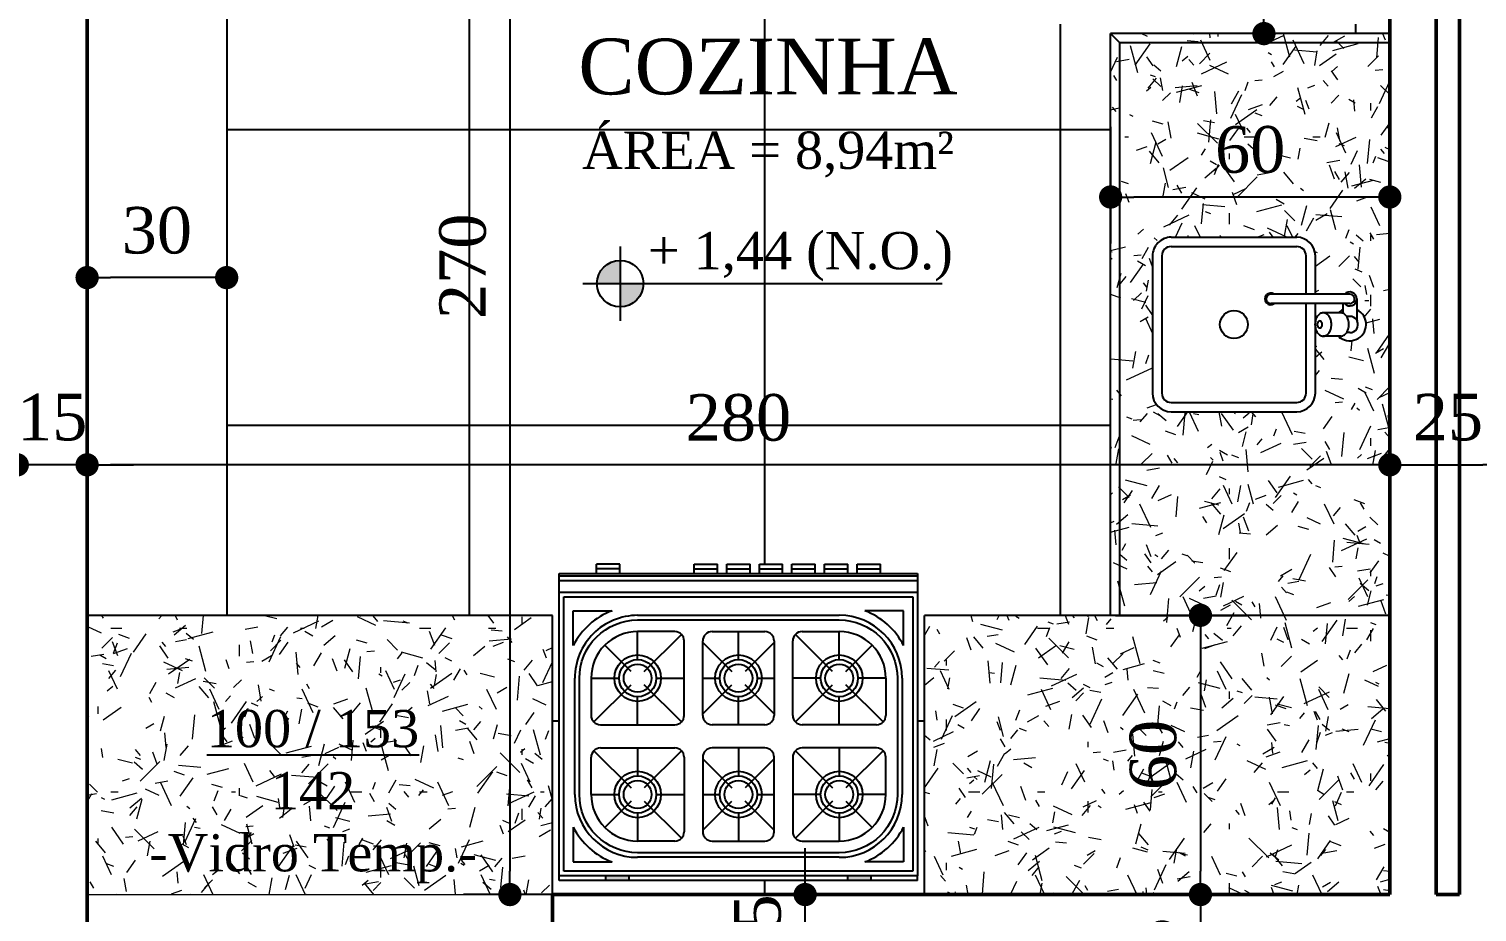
# Model space of a CAD drawing. Header units: millimetres. Extents: x 81693 to 98868, y 6565 to 11437.
# Drawn here: x 82631.3 to 82942.5, y 8131.9 to 8321.7 of the extents above; entities that cross this region are included whole.
import ezdxf

# ---------------------------------------------------------------- set-up
doc = ezdxf.new("R2010")
doc.units = ezdxf.units.MM
for name, color, linetype, lineweight in [('Cotas', 12, 'Continuous', 5), ('Hachura', 1, 'Continuous', 9), ('Nível Fachada', 7, 'Continuous', 70), ('Parede Baixa', 5, 'Continuous', 50), ('Portas - Janelas', 2, 'Continuous', 20)]:
    doc.layers.add(name, color=color, linetype=linetype, lineweight=lineweight)
for name, color, linetype in [('COZ', 3, 'Continuous'), ('COZINHA', 2, 'Continuous'), ('Grama', 84, 'Continuous'), ('Hachuria - Moveis', 1, 'Continuous'), ('PAREDES', 5, 'Continuous'), ('Piso', 55, 'Continuous'), ('PN010', 1, 'Continuous'), ('Portas-Cotas', 2, 'Continuous'), ('Texto', 2, 'Continuous')]:
    doc.layers.add(name, color=color, linetype=linetype)
doc.styles.add('Valéria', font='romantic.ttf', dxfattribs={"height": 10})
doc.dimstyles.new('Cota - 50', dxfattribs={"dimtxt": 10, "dimasz": 5, "dimexe": 10, "dimexo": 20, "dimgap": 5, "dimtad": 1, "dimtxsty": 'Valéria', "dimblk": 'DOT', "dimcen": 0, "dimclrd": 12, "dimclre": 12, "dimclrt": 2, "dimazin": 2, "dimtfac": 1, "dimtix": 1, "dimtmove": 0, "dimatfit": 3, "dimldrblk": 'DOT', "dimfxl": 1, "dimarcsym": 0})

# ---------------------------------------------------------------- blocks, each defined once
blk = doc.blocks.new('6-PL')
at = {"layer": 'COZINHA'}
h = blk.add_hatch(color=1, dxfattribs=at)
h.dxf.hatch_style = 1
h.paths.add_polyline_path([(-69, -3), (-69, -4), (-64, -4), (-64, -3)])
h.paths.add_polyline_path([(-17, -3), (-17, -4), (-12, -4), (-12, -3)])
at = {"layer": 'COZINHA', "color": 15}
for p, q in [((-79, -3), (-69, -3)), ((-79, -3), (-79, -4)), ((-64, -3), (-17, -3)), ((-12, -3), (-2, -3)), ((-2, -3), (-2, -4)), ((-76, -7), (-67.64, -7)), ((-76, -14.51), (-76, -7)), ((-5, -7), (-13.36, -7)), ((-5, -14.51), (-5, -7)), ((-76, -53.49), (-76, -61)), ((-5, -53.49), (-5, -61)), ((-76, -61), (-67.64, -61)), ((-5, -61), (-13.36, -61)), ((-2, -67.5), (-79, -67.5)), ((-2, -68.5), (-79, -68.5))]:
    blk.add_line(p, q, dxfattribs=at)
at = {"layer": 'COZINHA', "color": 1}
for p, q in [((-69, -3), (-64, -3)), ((-69, -3), (-69, -4)), ((-64, -3), (-64, -4)), ((-17, -3), (-12, -3)), ((-17, -3), (-17, -4)), ((-12, -3), (-12, -4)), ((-79, -4), (-2, -4)), ((-78, -5), (-3, -5)), ((-78, -64), (-78, -5)), ((-3, -5), (-3, -64)), ((-62.17, -8), (-18.83, -8)), ((-62.17, -17.5), (-62.17, -11.5)), ((-54.17, -11.5), (-62.17, -11.5)), ((-60.75, -20.09), (-52.75, -12.09)), ((-34.83, -11.5), (-46.17, -11.5)), ((-40.5, -17.5), (-40.5, -11.5)), ((-20.25, -20.09), (-28.25, -12.09)), ((-26.83, -11.5), (-18.83, -11.5)), ((-18.83, -17.5), (-18.83, -11.5)), ((-63.58, -20.09), (-69.24, -14.43)), ((-52.17, -29.5), (-52.17, -13.5)), ((-48.17, -13.5), (-48.17, -29.5)), ((-48.17, -13.83), (-41.91, -20.09)), ((-32.83, -13.83), (-39.09, -20.09)), ((-32.83, -29.5), (-32.83, -13.5)), ((-28.83, -29.5), (-28.83, -13.5)), ((-17.42, -20.09), (-11.76, -14.43)), ((-75.67, -46.5), (-75.67, -21.5)), ((-72.17, -21.5), (-72.17, -29.5)), ((-72.17, -21.5), (-66.17, -21.5)), ((-58.17, -21.5), (-52.17, -21.5)), ((-44.5, -21.5), (-48.17, -21.5)), ((-32.83, -21.5), (-36.5, -21.5)), ((-22.83, -21.5), (-28.83, -21.5)), ((-8.83, -21.5), (-14.83, -21.5)), ((-8.83, -21.5), (-8.83, -29.5)), ((-5.33, -21.5), (-5.33, -46.5)), ((-71.58, -30.91), (-63.58, -22.91)), ((-52.75, -30.91), (-60.75, -22.91)), ((-48.17, -29.17), (-41.91, -22.91)), ((-32.83, -29.17), (-39.09, -22.91)), ((-28.25, -30.91), (-20.25, -22.91)), ((-9.42, -30.91), (-17.42, -22.91)), ((-62.17, -31.5), (-62.17, -25.5)), ((-40.5, -31.5), (-40.5, -25.5)), ((-18.83, -31.5), (-18.83, -25.5)), ((-70.17, -31.5), (-54.17, -31.5)), ((-46.17, -31.5), (-34.83, -31.5)), ((-10.83, -31.5), (-26.83, -31.5)), ((-71.58, -37.09), (-63.58, -45.09)), ((-70.17, -36.5), (-54.17, -36.5)), ((-62.17, -36.5), (-62.17, -42.5)), ((-52.75, -37.09), (-60.75, -45.09)), ((-46.17, -36.5), (-34.83, -36.5)), ((-40.5, -36.5), (-40.5, -42.5)), ((-28.25, -37.09), (-20.25, -45.09)), ((-10.83, -36.5), (-26.83, -36.5)), ((-18.83, -36.5), (-18.83, -42.5)), ((-9.42, -37.09), (-17.42, -45.09)), ((-72.17, -46.5), (-72.17, -38.5)), ((-52.17, -38.5), (-52.17, -54.5)), ((-48.17, -54.5), (-48.17, -38.5)), ((-48.17, -38.83), (-41.91, -45.09)), ((-32.83, -38.83), (-39.09, -45.09)), ((-32.83, -38.5), (-32.83, -54.5)), ((-28.83, -38.5), (-28.83, -54.5)), ((-8.83, -46.5), (-8.83, -38.5)), ((-72.17, -46.5), (-66.17, -46.5)), ((-58.17, -46.5), (-52.17, -46.5)), ((-44.5, -46.5), (-48.17, -46.5)), ((-32.83, -46.5), (-36.5, -46.5)), ((-22.83, -46.5), (-28.83, -46.5)), ((-8.83, -46.5), (-14.83, -46.5)), ((-63.58, -47.91), (-69.24, -53.57)), ((-60.75, -47.91), (-52.75, -55.91)), ((-48.17, -54.17), (-41.91, -47.91)), ((-32.83, -54.17), (-39.09, -47.91)), ((-20.25, -47.91), (-28.25, -55.91)), ((-17.42, -47.91), (-11.76, -53.57)), ((-62.17, -50.5), (-62.17, -56.5)), ((-40.5, -50.5), (-40.5, -56.5)), ((-18.83, -50.5), (-18.83, -56.5)), ((-54.17, -56.5), (-62.17, -56.5)), ((-34.83, -56.5), (-46.17, -56.5)), ((-26.83, -56.5), (-18.83, -56.5)), ((-18.83, -60), (-62.17, -60)), ((-3, -64), (-78, -64)), ((-66, -70), (-71, -70)), ((-59, -70), (-64, -70)), ((-52, -70), (-57, -70)), ((-45, -70), (-50, -70)), ((-38, -70), (-43, -70)), ((-31, -70), (-36, -70)), ((-15, -70), (-10, -70))]:
    blk.add_line(p, q, dxfattribs=at)
at = {"layer": 'COZINHA', "color": 2}
for p, q in [((-79, -69), (-79, -4)), ((-2, -4), (-2, -69)), ((-2, -65), (-79, -65)), ((-2, -69), (-79, -69)), ((-71, -69), (-71, -71)), ((-66, -71), (-71, -71)), ((-66, -69), (-66, -71)), ((-64, -69), (-64, -71)), ((-64, -69), (-64, -71)), ((-59, -71), (-64, -71)), ((-59, -69), (-59, -71)), ((-57, -69), (-57, -71)), ((-52, -71), (-57, -71)), ((-52, -69), (-52, -71)), ((-50, -69), (-50, -71)), ((-45, -71), (-50, -71)), ((-45, -69), (-45, -71)), ((-43, -69), (-43, -71)), ((-38, -71), (-43, -71)), ((-38, -69), (-38, -71)), ((-36, -69), (-36, -71)), ((-31, -71), (-36, -71)), ((-31, -69), (-31, -71)), ((-15, -69), (-15, -71)), ((-15, -71), (-10, -71)), ((-10, -69), (-10, -71))]:
    blk.add_line(p, q, dxfattribs=at)
at = {"layer": 'COZINHA', "color": 15}
blk.add_lwpolyline([(-62.17, -59, -0.414214), (-74.67, -46.5), (-74.67, -21.5, -0.414214), (-62.17, -9), (-18.83, -9, -0.414214), (-6.33, -21.5), (-6.33, -46.5, -0.414214), (-18.83, -59)], format="xyb", close=True, dxfattribs=at)
for centre in [(-62.17, -21.5), (-40.5, -21.5), (-18.83, -21.5), (-62.17, -46.5), (-40.5, -46.5), (-18.83, -46.5)]:
    blk.add_circle(centre, 5, dxfattribs=at)
at = {"layer": 'COZINHA', "color": 1}
for centre, radius in [((-62.17, -21.5), 4), ((-62.17, -21.5), 3), ((-40.5, -21.5), 4), ((-40.5, -21.5), 3), ((-18.83, -21.5), 4), ((-18.83, -21.5), 3), ((-62.17, -46.5), 4), ((-62.17, -46.5), 3), ((-40.5, -46.5), 4), ((-40.5, -46.5), 3), ((-18.83, -46.5), 4), ((-18.83, -46.5), 3)]:
    blk.add_circle(centre, radius, dxfattribs=at)
at = {"layer": 'COZINHA', "color": 15}
for centre, start, end in [((-62.17, -21.5), 110.6935, 153.1857), ((-18.83, -21.5), 26.8143, 69.3065), ((-62.17, -46.5), 206.8143, 249.3065), ((-18.83, -46.5), 290.6935, 333.1857)]:
    blk.add_arc(centre, 15.5, start, end, dxfattribs=at)
at = {"layer": 'COZINHA', "color": 1}
for centre, radius, start, end in [((-62.17, -21.5), 13.5, 90, 180), ((-18.83, -21.5), 13.5, 0, 90), ((-62.17, -21.5), 10, 90, 180), ((-54.17, -13.5), 2, 0, 90), ((-46.17, -13.5), 2, 90, 180), ((-34.83, -13.5), 2, 0, 90), ((-26.83, -13.5), 2, 90, 180), ((-18.83, -21.5), 10, 0, 90), ((-70.17, -29.5), 2, 180, 270), ((-54.17, -29.5), 2, 270, 0), ((-46.17, -29.5), 2, 180, 270), ((-34.83, -29.5), 2, 270, 0), ((-26.83, -29.5), 2, 180, 270), ((-10.83, -29.5), 2, 270, 0), ((-70.17, -38.5), 2, 90, 180), ((-54.17, -38.5), 2, 0, 90), ((-46.17, -38.5), 2, 90, 180), ((-34.83, -38.5), 2, 0, 90), ((-26.83, -38.5), 2, 90, 180), ((-10.83, -38.5), 2, 0, 90), ((-62.17, -46.5), 13.5, 180, 270), ((-62.17, -46.5), 10, 180, 270), ((-18.83, -46.5), 13.5, 270, 0), ((-18.83, -46.5), 10, 270, 0), ((-54.17, -54.5), 2, 270, 0), ((-46.17, -54.5), 2, 180, 270), ((-34.83, -54.5), 2, 270, 0), ((-26.83, -54.5), 2, 180, 270)]:
    blk.add_arc(centre, radius, start, end, dxfattribs=at)
blk = doc.blocks.new('Fogão 6 Planta 04')
at = {"layer": 'PAREDES', "xscale": -1}
blk.add_blockref('6-PL', (340.76, 314.37), dxfattribs=at)
blk = doc.blocks.new('Pia Bancada Planta 01')
at = {"layer": 'COZ', "color": 2}
for p, q in [((0.435, 0.1875), (0.165, 0.1875)), ((0.435, 0.1675), (0.165, 0.1675)), ((0.125, 0.1475), (0.125, 0.0074)), ((0.145, 0.1475), (0.145, -0.045)), ((0.455, -0.1475), (0.455, 0.1475)), ((0.475, -0.1475), (0.475, 0.1475)), ((0.0509, 0.0175), (0.0579, 0.0175)), ((0.0705, 0.025), (0.1081, 0.025)), ((0.0359, -0.055), (0.0359, -0.0115)), ((0.0509, -0.0175), (0.0579, -0.0175)), ((0.0659, -0.045), (0.0659, -0.0241)), ((0.0705, -0.025), (0.1081, -0.025)), ((0.125, -0.0074), (0.125, -0.045)), ((0.0509, -0.045), (0.2209, -0.045)), ((0.0509, -0.065), (0.2209, -0.065)), ((0.125, -0.065), (0.125, -0.1475)), ((0.145, -0.065), (0.145, -0.1475)), ((0.435, -0.1675), (0.165, -0.1675)), ((0.435, -0.1875), (0.165, -0.1875))]:
    blk.add_line(p, q, dxfattribs=at)
blk.add_lwpolyline([(0.0705, 0.025, 0.133256), (0.0641, 0.0233, 0.106756), (0.058, 0.0177, 0.082828), (0.0543, 0.0099, 0.071352), (0.0528, 0, 0.071352), (0.0543, -0.0099, 0.082828), (0.058, -0.0177, 0.106756), (0.0641, -0.0233, 0.133256), (0.0705, -0.025, 0.133256)], format="xyb", dxfattribs=at)
for points in [[(0.1081, -0.025, 0.133256), (0.1145, -0.0233, 0.106756), (0.1206, -0.0177, 0.082828), (0.1244, -0.0099, 0.071352), (0.1258, 0, 0.071352), (0.1244, 0.0099, 0.082828), (0.1206, 0.0177, 0.106756), (0.1145, 0.0233, 0.133256), (0.1081, 0.025, 0.133256), (0.1017, 0.0233, 0.106756), (0.0956, 0.0177, 0.082828), (0.0919, 0.0099, 0.071352), (0.0904, 0, 0.071352), (0.0919, -0.0099, 0.082828), (0.0956, -0.0177, 0.106756), (0.1017, -0.0233, 0.133256)], [(0.1156, 0.0075, 0.133256), (0.1137, 0.007, 0.106756), (0.1119, 0.0053, 0.082828), (0.1107, 0.003, 0.071352), (0.1103, 0, 0.071352), (0.1107, -0.003, 0.082828), (0.1119, -0.0053, 0.106756), (0.1137, -0.007, 0.133256), (0.1156, -0.0075, 0.133256), (0.1175, -0.007, 0.106756), (0.1194, -0.0053, 0.082828), (0.1205, -0.003, 0.071352), (0.1209, 0, 0.071352), (0.1205, 0.003, 0.082828), (0.1194, 0.0053, 0.106756), (0.1175, 0.007, 0.133256)]]:
    blk.add_lwpolyline(points, format="xyb", close=True, dxfattribs=at)
blk.add_circle((0.3, 0), 0.03, dxfattribs=at)
for centre, radius, start, end in [((0.165, 0.1475), 0.04, 90, 180), ((0.435, 0.1475), 0.04, 0, 90), ((0.165, 0.1475), 0.02, 90, 180), ((0.435, 0.1475), 0.02, 0, 90), ((0.0509, 0), 0.035, 45.5847, 244.6231), ((0.0509, 0), 0.0175, 90, 204.62), ((0.0259, -0.0115), 0.01, 0, 24.62), ((0.0509, 0), 0.0175, 211.0027, 270), ((0.0509, 0), 0.035, 295.3769, 314.4153), ((0.0509, -0.055), 0.015, 41.8103, 318.1897), ((0.0509, -0.055), 0.01, 90.0002, 270.0002), ((0.2209, -0.055), 0.0125, 233.1301, 126.8699), ((0.2209, -0.055), 0.01, 270.0001, 90.0001), ((0.165, -0.1475), 0.04, 180, 270), ((0.165, -0.1475), 0.02, 180, 270), ((0.435, -0.1475), 0.04, 270, 0), ((0.435, -0.1475), 0.02, 270, 360)]:
    blk.add_arc(centre, radius, start, end, dxfattribs=at)
blk = doc.blocks.new('_Dot')
at = {"color": 0, "linetype": 'ByBlock', "lineweight": -2}
blk.add_line((-0.5, 0), (-1, 0), dxfattribs=at)
at = {"color": 0, "linetype": 'ByBlock', "const_width": 0.5}
blk.add_lwpolyline([(-0.25, 0, 1), (0.25, 0, 1)], format="xyb", close=True, dxfattribs=at)
blk = doc.blocks.new('*D618')
at = {"layer": 'Cotas', "color": 12, "lineweight": -2, "transparency": 16777216}
for p, q in [((82643.79, 8215.7), (82643.79, 8238.04)), ((82923.79, 8215.7), (82923.79, 8238.04)), ((82918.79, 8228.04), (82648.79, 8228.04))]:
    blk.add_line(p, q, dxfattribs=at)
at = {"layer": 'Defpoints', "color": 0, "transparency": 16777216}
for p in [(82643.79, 8228.04), (82643.79, 8195.7), (82923.79, 8195.7)]:
    blk.add_point(p, dxfattribs=at)
at = {"layer": 'Cotas', "color": 12, "lineweight": -2, "transparency": 16777216, "xscale": 5, "yscale": 5, "zscale": 5, "rotation": 180}
blk.add_blockref('_Dot', (82643.79, 8228.04), dxfattribs=at)
at = {"layer": 'Cotas', "color": 12, "lineweight": -2, "transparency": 16777216, "xscale": 5, "yscale": 5, "zscale": 5}
blk.add_blockref('_Dot', (82923.79, 8228.04), dxfattribs=at)
at = {"layer": 'Cotas', "color": 2, "transparency": 16777216, "insert": (82783.79, 8238.15), "char_height": 10, "attachment_point": 5, "style": 'Valéria'}
blk.add_mtext('280', dxfattribs=at)
blk = doc.blocks.new('*D624')
at = {"layer": 'Cotas', "color": 12, "lineweight": -2, "transparency": 16777216}
for p, q in [((82864.85, 8195.7), (82893.09, 8195.7)), ((82883.09, 8190.7), (82883.09, 8140.7)), ((82864.85, 8135.7), (82893.09, 8135.7))]:
    blk.add_line(p, q, dxfattribs=at)
at = {"layer": 'Defpoints', "color": 0, "transparency": 16777216}
for p in [(82844.85, 8195.7), (82844.85, 8135.7), (82883.09, 8135.7)]:
    blk.add_point(p, dxfattribs=at)
at = {"layer": 'Cotas', "color": 12, "lineweight": -2, "transparency": 16777216, "xscale": 5, "yscale": 5, "zscale": 5}
for p, rotation in [((82883.09, 8195.7), 90), ((82883.09, 8135.7), 270)]:
    blk.add_blockref('_Dot', p, dxfattribs=dict(at, rotation=rotation))
at = {"layer": 'Cotas', "color": 2, "transparency": 16777216, "insert": (82872.95, 8165.7), "char_height": 10, "attachment_point": 5, "rotation": 90, "style": 'Valéria'}
blk.add_mtext('60', dxfattribs=at)
blk = doc.blocks.new('*D625')
at = {"layer": 'Cotas', "color": 12, "lineweight": -2, "transparency": 16777216}
for p, q in [((82628.79, 8215.7), (82628.79, 8238.04)), ((82643.79, 8215.7), (82643.79, 8238.04)), ((82623.79, 8228.04), (82618.79, 8228.04)), ((82643.79, 8228.04), (82628.79, 8228.04)), ((82648.79, 8228.04), (82653.79, 8228.04))]:
    blk.add_line(p, q, dxfattribs=at)
at = {"layer": 'Defpoints', "color": 0, "transparency": 16777216}
for p in [(82628.79, 8228.04), (82628.79, 8195.7), (82643.79, 8195.7)]:
    blk.add_point(p, dxfattribs=at)
at = {"layer": 'Cotas', "color": 12, "lineweight": -2, "transparency": 16777216, "xscale": 5, "yscale": 5, "zscale": 5}
blk.add_blockref('_Dot', (82628.79, 8228.04), dxfattribs=at)
at = {"layer": 'Cotas', "color": 12, "lineweight": -2, "transparency": 16777216, "xscale": 5, "yscale": 5, "zscale": 5, "rotation": 180}
blk.add_blockref('_Dot', (82643.79, 8228.04), dxfattribs=at)
at = {"layer": 'Cotas', "color": 2, "transparency": 16777216, "insert": (82636.29, 8238.23), "char_height": 10, "attachment_point": 5, "style": 'Valéria'}
blk.add_mtext('15', dxfattribs=at)
blk = doc.blocks.new('*D521')
at = {"layer": 'Cotas', "color": 12, "lineweight": -2, "transparency": 16777216}
for p, q in [((82753.79, 8405.7), (82724.67, 8405.7)), ((82734.67, 8400.7), (82734.67, 8140.7)), ((82753.79, 8135.7), (82724.67, 8135.7))]:
    blk.add_line(p, q, dxfattribs=at)
at = {"layer": 'Defpoints', "color": 0, "transparency": 16777216}
for p in [(82773.79, 8405.7), (82734.67, 8135.7), (82773.79, 8135.7)]:
    blk.add_point(p, dxfattribs=at)
at = {"layer": 'Cotas', "color": 12, "lineweight": -2, "transparency": 16777216, "xscale": 5, "yscale": 5, "zscale": 5}
for p, rotation in [((82734.67, 8405.7), 90), ((82734.67, 8135.7), 270)]:
    blk.add_blockref('_Dot', p, dxfattribs=dict(at, rotation=rotation))
at = {"layer": 'Cotas', "color": 2, "transparency": 16777216, "insert": (82724.56, 8270.7), "char_height": 10, "attachment_point": 5, "rotation": 90, "style": 'Valéria'}
blk.add_mtext('270', dxfattribs=at)
blk = doc.blocks.new('*D424')
at = {"layer": 'Defpoints', "color": 0, "transparency": 16777216}
for p in [(82753.08, 8135.7), (82798.13, 8135.7), (82753.08, 8120.7)]:
    blk.add_point(p, dxfattribs=at)
at = {"layer": 'Piso', "color": 12, "lineweight": -2, "transparency": 16777216}
for p, q in [((82798.13, 8140.7), (82798.13, 8145.7)), ((82773.08, 8135.7), (82808.13, 8135.7)), ((82798.13, 8120.7), (82798.13, 8135.7)), ((82773.08, 8120.7), (82808.13, 8120.7)), ((82798.13, 8115.7), (82798.13, 8110.7))]:
    blk.add_line(p, q, dxfattribs=at)
at = {"layer": 'Piso', "color": 12, "lineweight": -2, "transparency": 16777216, "xscale": 5, "yscale": 5, "zscale": 5}
for p, rotation in [((82798.13, 8135.7), 270), ((82798.13, 8120.7), 90)]:
    blk.add_blockref('_Dot', p, dxfattribs=dict(at, rotation=rotation))
at = {"layer": 'Piso', "color": 2, "transparency": 16777216, "insert": (82787.94, 8128.2), "char_height": 10, "attachment_point": 5, "rotation": 90, "style": 'Valéria'}
blk.add_mtext('15', dxfattribs=at)
blk = doc.blocks.new('*D426')
at = {"layer": 'Cotas', "color": 12, "lineweight": -2, "transparency": 16777216}
for p, q in [((82863.79, 8300.7), (82863.79, 8275.59)), ((82923.79, 8300.7), (82923.79, 8275.59)), ((82918.79, 8285.59), (82868.79, 8285.59))]:
    blk.add_line(p, q, dxfattribs=at)
at = {"layer": 'Defpoints', "color": 0, "transparency": 16777216}
for p in [(82863.79, 8320.7), (82923.79, 8320.7), (82863.79, 8285.59)]:
    blk.add_point(p, dxfattribs=at)
at = {"layer": 'Cotas', "color": 12, "lineweight": -2, "transparency": 16777216, "xscale": 5, "yscale": 5, "zscale": 5, "rotation": 180}
blk.add_blockref('_Dot', (82863.79, 8285.59), dxfattribs=at)
at = {"layer": 'Cotas', "color": 12, "lineweight": -2, "transparency": 16777216, "xscale": 5, "yscale": 5, "zscale": 5}
blk.add_blockref('_Dot', (82923.79, 8285.59), dxfattribs=at)
at = {"layer": 'Cotas', "color": 2, "transparency": 16777216, "insert": (82893.79, 8295.74), "char_height": 10, "attachment_point": 5, "style": 'Valéria'}
blk.add_mtext('60', dxfattribs=at)
blk = doc.blocks.new('*D427')
at = {"layer": 'Defpoints', "color": 0, "transparency": 16777216}
for p in [(82643.79, 8303.37), (82673.79, 8303.37), (82643.79, 8268.27)]:
    blk.add_point(p, dxfattribs=at)
at = {"layer": 'Piso', "color": 12, "lineweight": -2, "transparency": 16777216}
for p, q in [((82643.79, 8283.37), (82643.79, 8258.27)), ((82673.79, 8283.37), (82673.79, 8258.27)), ((82668.79, 8268.27), (82648.79, 8268.27))]:
    blk.add_line(p, q, dxfattribs=at)
at = {"layer": 'Piso', "color": 12, "lineweight": -2, "transparency": 16777216, "xscale": 5, "yscale": 5, "zscale": 5, "rotation": 180}
blk.add_blockref('_Dot', (82643.79, 8268.27), dxfattribs=at)
at = {"layer": 'Piso', "color": 12, "lineweight": -2, "transparency": 16777216, "xscale": 5, "yscale": 5, "zscale": 5}
blk.add_blockref('_Dot', (82673.79, 8268.27), dxfattribs=at)
at = {"layer": 'Piso', "color": 2, "transparency": 16777216, "insert": (82658.79, 8278.38), "char_height": 10, "attachment_point": 5, "style": 'Valéria'}
blk.add_mtext('30', dxfattribs=at)
blk = doc.blocks.new('*D430')
at = {"layer": 'Defpoints', "color": 0, "transparency": 16777216}
for p in [(82844.85, 8135.7), (82844.85, 8110.7), (82883.09, 8110.7)]:
    blk.add_point(p, dxfattribs=at)
at = {"layer": 'Piso', "color": 12, "lineweight": -2, "transparency": 16777216}
for p, q in [((82864.85, 8135.7), (82893.09, 8135.7)), ((82883.09, 8130.7), (82883.09, 8115.7)), ((82864.85, 8110.7), (82893.09, 8110.7))]:
    blk.add_line(p, q, dxfattribs=at)
at = {"layer": 'Piso', "color": 12, "lineweight": -2, "transparency": 16777216, "xscale": 5, "yscale": 5, "zscale": 5}
for p, rotation in [((82883.09, 8135.7), 90), ((82883.09, 8110.7), 270)]:
    blk.add_blockref('_Dot', p, dxfattribs=dict(at, rotation=rotation))
at = {"layer": 'Piso', "color": 2, "transparency": 16777216, "insert": (82872.9, 8123.2), "char_height": 10, "attachment_point": 5, "rotation": 90, "style": 'Valéria'}
blk.add_mtext('25', dxfattribs=at)
blk = doc.blocks.new('*D403')
at = {"layer": 'Defpoints', "color": 0, "transparency": 16777216}
for p in [(82896.74, 8405.7), (82923.79, 8405.7), (82923.79, 8320.7)]:
    blk.add_point(p, dxfattribs=at)
at = {"layer": 'Piso', "color": 12, "lineweight": -2, "transparency": 16777216}
for p, q in [((82903.79, 8405.7), (82886.74, 8405.7)), ((82896.74, 8325.7), (82896.74, 8400.7)), ((82903.79, 8320.7), (82886.74, 8320.7))]:
    blk.add_line(p, q, dxfattribs=at)
at = {"layer": 'Piso', "color": 12, "lineweight": -2, "transparency": 16777216, "xscale": 5, "yscale": 5, "zscale": 5}
for p, rotation in [((82896.74, 8405.7), 90), ((82896.74, 8320.7), 270)]:
    blk.add_blockref('_Dot', p, dxfattribs=dict(at, rotation=rotation))
at = {"layer": 'Piso', "color": 2, "transparency": 16777216, "insert": (82886.55, 8363.2), "char_height": 10, "attachment_point": 5, "rotation": 90, "style": 'Valéria'}
blk.add_mtext('85', dxfattribs=at)
blk = doc.blocks.new('*D341')
at = {"layer": 'Defpoints', "color": 0, "transparency": 16777216}
for p in [(82948.79, 8228.04), (82923.79, 8195.7), (82948.79, 8195.7)]:
    blk.add_point(p, dxfattribs=at)
at = {"layer": 'Piso', "color": 12, "lineweight": -2, "transparency": 16777216}
for p, q in [((82923.79, 8215.7), (82923.79, 8238.04)), ((82948.79, 8215.7), (82948.79, 8238.04)), ((82928.79, 8228.04), (82943.79, 8228.04))]:
    blk.add_line(p, q, dxfattribs=at)
at = {"layer": 'Piso', "color": 12, "lineweight": -2, "transparency": 16777216, "xscale": 5, "yscale": 5, "zscale": 5, "rotation": 180}
blk.add_blockref('_Dot', (82923.79, 8228.04), dxfattribs=at)
at = {"layer": 'Piso', "color": 12, "lineweight": -2, "transparency": 16777216, "xscale": 5, "yscale": 5, "zscale": 5}
blk.add_blockref('_Dot', (82948.79, 8228.04), dxfattribs=at)
at = {"layer": 'Piso', "color": 2, "transparency": 16777216, "insert": (82936.29, 8238.23), "char_height": 10, "attachment_point": 5, "style": 'Valéria'}
blk.add_mtext('25', dxfattribs=at)

msp = doc.modelspace()

# ---------------------------------------------------------------- hatches: boundary and pattern name
at = {"layer": 'Grama', "transparency": 33554687}
h = msp.add_hatch(dxfattribs=at)
h.set_pattern_fill('GRASS2', color=256, scale=10, pattern_type=2)
h.set_pattern_definition([(0, (-4301.966, 0.205), (10, 10), [1.5, -0.3, 0.4, -0.3, 1.5, -6]), (0, (-4302.466, 0.505), (10, 10), [1, -0.75, 1.5, -0.75, 1, -5]), (0, (-4298.966, 4.505), (10, 10), [1.25, -0.5, 1.25, -7]), (0, (-4303.966, 6.505), (10, 10), [0.5, -1, 0.5, -8]), (90, (-4302.966, 6.505), (-10, 10), [0.9, -9.1]), (90, (-4299.966, 0.505), (-10, 10), [1, -9]), (90, (-4297.466, 4.505), (-10, 10), [1, -9]), (45, (-4298.666, 0.405), (0, 10), [1, -13.1421356]), (135, (-4301.266, 0.405), (-10, 1e-15), [1, -13.1421356]), (63.434949, (-4298.9663, 0.455), (5e-10, 10), [1, -21.3606798]), (75.9637565, (-4299.4663, 0.505), (4e-10, 10), [1, -40.2310563]), (75.9637565, (-4296.9663, 4.505), (4e-10, 10), [0.8, -40.4310563]), (75.9637565, (-4302.7663, 6.505), (4e-10, 10), [0.7, -40.5310563]), (104.0362435, (-4300.4663, 0.505), (-4e-10, 10), [1, -40.2310563]), (104.0362435, (-4297.9663, 4.505), (-4e-10, 10), [0.8, -40.4310563]), (104.0362435, (-4303.1663, 6.505), (-4e-10, 10), [0.7, -40.5310563]), (116.565051, (-4300.9663, 0.455), (-4e-09, 10), [1, -21.360668])])
h.paths.add_polyline_path([(83166.3264, 8110.7014), (83196.7258, 8110.7014), (83196.7328, 8120.7014), (83166.3264, 8120.7014), (83166.3264, 8180.7014), (83196.7749, 8180.7014), (83196.7819, 8190.7014), (83166.3264, 8190.7014), (83166.3264, 8250.7014), (83196.9964, 8250.7014), (83197.1622, 8260.7014), (83166.3264, 8260.7014), (83166.3264, 8320.7014), (83199.7242, 8320.7014), (83201.8013, 8330.7014), (83166.3264, 8330.7014), (83166.3264, 8390.7014), (83203.894, 8390.7014), (83203.894, 8400.7014), (82948.8264, 8400.7014), (82948.8264, 8110.7014), (82948.8264, 7711.2956), (82958.8264, 7711.2956), (82958.8264, 7760.7014), (83008.8264, 7760.7014), (83008.8264, 7770.7014), (82958.8264, 7770.7014), (82958.8264, 7830.7014), (83008.8264, 7830.7014), (83008.8264, 7840.7014), (82958.8264, 7840.7014), (82958.8264, 7900.7014), (83008.8264, 7900.7014), (83008.8264, 7910.7014), (82958.8264, 7910.7014), (82958.8264, 7970.7014), (83008.8264, 7970.7014), (83008.8264, 7980.7014), (82958.8264, 7980.7014), (82958.8264, 8040.7014), (83008.8264, 8040.7014), (83008.8264, 8050.7014), (82958.8264, 8050.7014), (82958.8264, 8110.7014), (83008.8264, 8110.7014), (83008.8264, 8120.7014), (82958.8264, 8120.7014), (82958.8264, 8180.7014), (83008.8264, 8180.7014), (83008.8264, 8190.7014), (82958.8264, 8190.7014), (82958.8264, 8250.7014), (83008.8264, 8250.7014), (83008.8264, 8260.7014), (82958.8264, 8260.7014), (82958.8264, 8320.7014), (83058.8264, 8320.7014), (83058.8264, 8260.7014), (83008.8264, 8260.7014), (83008.8264, 8250.7014), (83158.8264, 8250.7014), (83158.8264, 8190.7014), (83008.8264, 8190.7014), (83008.8264, 8180.7014), (83158.8264, 8180.7014), (83158.8264, 8120.7014), (83008.8264, 8120.7014), (83008.8264, 8110.7014), (83058.8264, 8110.7014), (83058.8264, 8050.7014), (83008.8264, 8050.7014), (83008.8264, 8040.7014), (83058.8264, 8040.7014), (83058.8264, 7980.7014), (83008.8264, 7980.7014), (83008.8264, 7970.7014), (83058.8264, 7970.7014), (83058.8264, 7910.7014), (83008.8264, 7910.7014), (83008.8264, 7900.7014), (83058.8264, 7900.7014), (83058.8264, 7840.7014), (83008.8264, 7840.7014), (83008.8264, 7830.7014), (83058.8264, 7830.7014), (83058.8264, 7770.7014), (83008.8264, 7770.7014), (83008.8264, 7760.7014), (83158.8264, 7760.7014), (83158.8264, 7711.2956), (83166.3264, 7711.2956), (83166.3264, 7760.7014), (83182.4931, 7760.7014), (83183.4298, 7763.4971), (83185.3032, 7765.1493), (83190.7188, 7766.3699), (83196.7833, 7766.8957), (83196.8364, 7770.7014), (83166.3264, 7770.7014), (83166.3264, 7830.7014), (83196.2559, 7830.7014), (83197.1798, 7838.9716), (83197.3148, 7840.7014), (83166.3264, 7840.7014), (83166.3264, 7900.7014), (83203.894, 7900.7014), (83203.894, 7910.7014), (83166.3264, 7910.7014), (83166.3264, 7970.7014), (83202.1964, 7970.7014), (83201.4048, 7980.7014), (83166.3264, 7980.7014), (83166.3264, 8040.7014), (83196.9807, 8040.7014), (83196.9441, 8050.7014), (83166.3264, 8050.7014)])
h.paths.add_polyline_path([(83058.8264, 8330.7014), (82958.8264, 8330.7014), (82958.8264, 8390.7014), (83058.8264, 8390.7014)], flags=16)
h.paths.add_polyline_path([(82983.2115, 8370.0436, -1), (82973.2115, 8370.0436, -1)], flags=0)
h.paths.add_polyline_path([(83428.8336, 8400.7014), (83403.8264, 8400.7014), (83203.894, 8400.7014), (83203.894, 8390.7014), (83266.3264, 8390.7014), (83266.3264, 8378.7486), (83269.6654, 8379.0912), (83281.3264, 8379.2529), (83292.4846, 8378.5501), (83296.3264, 8378.3082), (83296.3264, 8390.7014), (83396.3264, 8390.7014), (83396.3264, 8330.7014), (83360.7355, 8330.7014), (83362.0886, 8320.7014), (83396.3264, 8320.7014), (83396.3264, 8260.7014), (83364.3125, 8260.7014), (83364.3492, 8250.7014), (83396.3264, 8250.7014), (83396.3264, 8190.7014), (83364.3557, 8190.7014), (83364.3487, 8180.7014), (83396.3264, 8180.7014), (83396.3264, 8120.7014), (83364.3068, 8120.7014), (83364.2998, 8110.7014), (83396.3264, 8110.7014), (83396.3264, 8050.7014), (83363.714, 8050.7014), (83363.6154, 8040.7014), (83396.3264, 8040.7014), (83396.3264, 7980.7014), (83358.334, 7980.7014), (83357.4323, 7970.7014), (83396.3264, 7970.7014), (83396.3264, 7910.7014), (83296.3264, 7910.7014), (83296.3264, 7941.4612), (83279.6909, 7940.6661), (83266.3264, 7941.5079), (83266.3264, 7910.7014), (83203.894, 7910.7014), (83203.894, 7900.7014), (83266.3264, 7900.7014), (83266.3264, 7900.4496), (83269.2307, 7900.5582), (83281.3264, 7900.802), (83293.4221, 7900.5582), (83296.3264, 7900.4496), (83296.3264, 7900.7014), (83396.3264, 7900.7014), (83396.3264, 7840.7014), (83365.338, 7840.7014), (83365.473, 7838.9716), (83366.3969, 7830.7014), (83396.3264, 7830.7014), (83396.3264, 7770.7014), (83365.8163, 7770.7014), (83365.8695, 7766.8957), (83371.9339, 7766.3699), (83377.3495, 7765.1493), (83379.223, 7763.4971), (83380.1596, 7760.7014), (83396.3264, 7760.7014), (83396.3264, 7711.2956), (83428.8336, 7711.2956)])
h.paths.add_polyline_path([(83163.0867, 8355.9918), (83190.2761, 8355.9918), (83190.2761, 8377.545), (83163.0867, 8377.545)], flags=24)
h.paths.add_polyline_path([(82933.2864, 7995.9918), (82953.0793, 7995.9918), (82953.0793, 8017.545), (82933.2864, 8017.545)], flags=9)
h.paths.add_polyline_path([(83113.1681, 7611.8257), (83113.1681, 7838.8375), (83091.6148, 7838.8375), (83091.6148, 7611.8257)], flags=9)
h.paths.add_polyline_path([(83113.1681, 8338.399), (83113.1681, 8358.1919), (83091.6148, 8358.1919), (83091.6148, 8338.399)], flags=24)
h.paths.add_polyline_path([(82981.8199, 8368.44), (83050.0093, 8368.44), (83050.0093, 8385.6826), (82981.8199, 8385.6826)], flags=8)
h.paths.add_polyline_path([(83056.3426, 8270.9664), (83168.8515, 8270.9664), (83168.8515, 8314.0676), (83056.3426, 8314.0676)], flags=25)
h.paths.add_polyline_path([(83056.3426, 7920.1282), (83168.8515, 7920.1282), (83168.8515, 7963.2294), (83056.3426, 7963.2294)], flags=25)
h.paths.add_polyline_path([(83398.2864, 8355.9918), (83418.0793, 8355.9918), (83418.0793, 8377.545), (83398.2864, 8377.545)], flags=24)
h.paths.add_polyline_path([(83416.0601, 8355.9918), (83435.853, 8355.9918), (83435.853, 8377.545), (83416.0601, 8377.545)], flags=9)
h.paths.add_polyline_path([(83408.7746, 8320.1097), (83428.5675, 8320.1097), (83428.5675, 8341.663), (83408.7746, 8341.663)], flags=24)
h.paths.add_polyline_path([(83428.4374, 7646.8479), (83428.4374, 7729.416), (83395.3053, 7729.416), (83395.3053, 7646.8479)], flags=9)
at = {"layer": 'Hachura', "transparency": 33554687}
h = msp.add_hatch(dxfattribs=at)
h.set_pattern_fill('TEXTURED', color=55, scale=40, angle=270, pattern_type=2)
h.set_pattern_definition([(270, (18927.636, 2873.72), (30.4, -17.6), [1.6, -26.8, 1.2, -11.6, 2.4, -28.4]), (275, (18942.036, 2891.72), (31.091029, -15.750172), [3.2, -26.8, 2.4, -11.6, 4.8, -28.4]), (280, (18944.036, 2881.32), (38.045905, -10.756818), [2.8, -6.8, 3.6, -21.2, 2, -26.4]), (285, (18947.636, 2888.52), (35.95474, -9.000928), [5.6, -6.8, 6, -21.2, 4.4, -26.4]), (290, (18931.236, 2885.319), (29.4635005, -17.796127), [3.2, -22, 2.8, -16.4, 2, -12.8]), (295, (18925.636, 2879.719), (29.1611353, -19.944628), [4.4, -22, 5.6, -16.4, 4.8, -12.8]), (300, (18928.836, 2873.72), (33.873582, 2.929234), [2, -13.2, 1.6, -19.6, 1.2, -26]), (305, (18914.436, 2891.72), (39.684009, -2.976477), [4.4, -13.2, 3.2, -19.6, 2.4, -26]), (310, (18937.636, 2884.919), (28.849381, -4.5114556), [1.6, -17.6, 1.2, -11.2, 3.2, -20.4]), (315, (18923.236, 2884.92), (39.315137, 8.202439), [3.2, -17.6, 2.4, -11.2, 6, -20.4]), (320, (18923.236, 2878.92), (31.431133, 10.699715), [0.8, -14.8, 2, -24.4, 2.4, -12.4]), (330, (18926.036, 2877.72), (29.827688, 13.263071), [2, -16.4, 0.8, -19.2, 1.6, -14.8]), (335, (18926.036, 2892.12), (41.609064, 9.726552), [4.4, -16.4, 1.6, -19.2, 3.2, -14.8]), (340, (18921.236, 2882.119), (28.744913, 14.652303), [1.2, -7.6, 2.4, -12.8, 1.6, -17.6]), (345, (18917.636, 2896.52), (31.085492, 31.011162), [2.4, -7.6, 4.8, -12.8, 3.2, -17.6]), (350, (18944.836, 2880.12), (21.962593, 27.808713), [2.8, -17.6, 1.2, -20.8, 2.4, -19.6]), (355, (18916.036, 2876.52), (19.76909, 33.203359), [5.6, -17.6, 2.4, -20.8, 4.8, -19.6]), (0, (18927.636, 2877.72), (14.8, 35.2), [2.4, -12.4, 1.6, -24.4, 0.8, -24.8]), (5, (18942.036, 2892.12), (26.021003, 37.611001), [4.8, -12.4, 1.6, -24.4, 1.6, -24.8]), (10, (18940.036, 2884.12), (19.352705, 33.062861), [2.8, -15.6, 2.4, -12.8, 2.8, -29.2]), (15, (18947.236, 2876.92), (16.397444, 34.623746), [5.6, -15.6, 4.8, -12.8, 5.6, -29.2]), (20, (18917.236, 2886.92), (10.892152, 32.058712), [3.2, -10.4, 1.6, -21.2, 2.4, -23.2]), (25, (18917.236, 2865.32), (8.056603, 32.886033), [6, -10.4, 3.2, -21.2, 4.8, -23.2]), (30, (18922.036, 2897.72), (3.798969, 38.219993), [2, -26.8, 2.4, -12.4, 2.8, -16.4]), (35, (18925.636, 2894.12), (1.337493, 43.419478), [4.4, -26.8, 4.8, -12.4, 5.6, -16.4]), (40, (18913.236, 2888.919), (9.502144, 37.214369), [1.2, -8.8, 1.6, -17.2, 3.2, -22.4]), (45, (18916.836, 2885.32), (6.22254, 42.992092), [2.4, -8.8, 3.2, -17.2, 6, -22.4]), (50, (18945.236, 2900.919), (-4.560758, 29.4129135), [2.4, -14.4, 2.8, -12.4, 1.6, -16.8]), (55, (18920.036, 2884.92), (-10.055855, 30.968367), [4.8, -14.4, 5.6, -12.4, 3.2, -16.8]), (60, (18910.836, 2867.72), (-16.102301, 27.309996), [1.6, -11.2, 3.2, -24.8, 2.8, -22.8]), (65, (18932.836, 2871.32), (-13.856973, 35.59079), [3.2, -11.2, 6, -24.8, 5.6, -22.8]), (70, (18933.236, 2894.12), (-21.657159, 31.720143), [2.4, -16.8, 2, -15.2, 1.6, -24.4]), (75, (18918.836, 2897.72), (-26.884924, 34.120974), [4.8, -16.8, 4.4, -15.2, 3.2, -24.4]), (80, (18923.636, 2891.72), (-22.549755, 28.75254), [3.6, -13.2, 2.4, -18, 3.2, -17.6]), (85, (18941.636, 2873.72), (-32.142497, 27.305308), [4.4, -13.2, 4.8, -18, 5.2, -17.6])])
h.paths.add_polyline_path([(82923.7927, 8320.6965), (82863.7927, 8320.6965), (82865.7927, 8318.6965), (82923.7927, 8318.6965)])
h.paths.add_polyline_path([(82865.7927, 8318.6965), (82863.7927, 8320.6965), (82863.7927, 8195.6965), (82865.7927, 8195.6965)])
h.paths.add_polyline_path([(82923.7927, 8318.6965), (82865.7927, 8318.6965), (82865.7927, 8195.6965), (82923.7927, 8195.6965)])
h.paths.add_polyline_path([(82876.7927, 8276.9465), (82903.7927, 8276.9465, -0.41421356), (82907.7927, 8272.9465), (82907.7927, 8264.6965), (82914.0851, 8264.6965, -0.68850026), (82916.7031, 8263.6965), (82916.7031, 8261.3588, -1.18164887), (82912.7536, 8255.6965), (82909.4808, 8255.6965, -0.13325615), (82908.8387, 8255.8707, -0.10675627), (82908.2308, 8256.4287, -0.08282753), (82907.8551, 8257.2061, -0.01797676), (82907.7927, 8257.4516), (82907.7927, 8243.4465, -0.41421356), (82903.7927, 8239.4465), (82876.7927, 8239.4465, -0.41421356), (82872.7927, 8243.4465), (82872.7927, 8272.9465, -0.41421356)], flags=16)
h.paths.add_polyline_path([(82913.7031, 8260.6094, 0.09339581), (82913.2408, 8260.6965), (82912.7536, 8260.6965, -0.08326219), (82913.7031, 8261.3588)], flags=0)
h.paths.add_polyline_path([(82893.2927, 8258.1965, -1), (82887.2927, 8258.1965, -1)], flags=0)
h.paths.add_polyline_path([(82908.5382, 8258.8942, -0.13325615), (82908.7308, 8258.9465, -0.13325615), (82908.9234, 8258.8942, -0.10675627), (82909.1058, 8258.7268, -0.08282753), (82909.2185, 8258.4936, -0.07135175), (82909.2611, 8258.1965, -0.10652658), (82909.1611, 8257.7625, -0.15501042), (82908.9234, 8257.4988, -0.13325615), (82908.7308, 8257.4465, -0.13325615), (82908.5382, 8257.4988, -0.10675627), (82908.3558, 8257.6662, -0.08282753), (82908.2431, 8257.8994, -0.07135175), (82908.2005, 8258.1965, -0.10652658), (82908.3006, 8258.6305, -0.15501042)], flags=0)
h.paths.add_polyline_path([(82923.7927, 8195.6965), (82823.7927, 8195.6965), (82823.7927, 8135.6965), (82923.7927, 8135.6965)])
h.paths.add_polyline_path([(82743.7927, 8195.6965), (82643.7927, 8195.6965), (82643.7927, 8135.6965), (82743.7927, 8135.6965)])
h.paths.add_polyline_path([(82883.8149, 8285.0031), (82903.6078, 8285.0031), (82903.6078, 8306.5563), (82883.8149, 8306.5563)], flags=24)
h.paths.add_polyline_path([(82883.686, 8155.7187), (82883.686, 8175.5116), (82862.1328, 8175.5116), (82862.1328, 8155.7187)], flags=24)
h.paths.add_polyline_path([(82655.8414, 8135.8275), (82728.8592, 8135.8275), (82728.8592, 8179.8196), (82655.8414, 8179.8196)], flags=24)
at = {"layer": 'Piso'}
h = msp.add_hatch(dxfattribs=at)
h.set_pattern_fill('ANSI37', color=256, scale=20, angle=45)
h.set_pattern_definition([(90, (18908.436, 2902.52), (-63.5, 1e-14), []), (180, (18908.436, 2902.52), (-1e-14, -63.5), [])])
h.paths.add_polyline_path([(82923.7927, 8405.6965), (82758.7927, 8405.6965), (82758.7927, 8430.6965), (82758.7927, 8434.0821, -0.16978208), (82756.3052, 8440.1965), (82756.3052, 8441.1965), (82758.7927, 8441.1965), (82758.7927, 8525.6965), (82673.7927, 8525.6965), (82673.7927, 8195.6965), (82743.7927, 8195.6965), (82743.7927, 8135.6965), (82823.7927, 8135.6965), (82823.7927, 8195.6965), (82863.7927, 8195.6965), (82863.7927, 8320.6965), (82923.7927, 8320.6965)])
h.paths.add_polyline_path([(82837.2927, 8393.6965), (82837.2927, 8398.6965), (82840.2927, 8398.6965), (82842.2927, 8398.6791), (82842.2927, 8401.6965), (82843.2927, 8403.6965), (82846.2927, 8403.6965), (82846.2927, 8398.6965), (82849.2927, 8398.6965), (82849.2927, 8403.6965), (82919.7927, 8403.6965), (82919.7927, 8398.6965), (82921.7927, 8398.6965), (82921.7927, 8327.6965), (82919.7927, 8327.6965), (82919.7927, 8322.6965), (82910.7927, 8322.6965), (82849.2927, 8322.6965), (82849.2927, 8327.6965), (82846.2927, 8327.6965), (82846.2927, 8322.6965), (82843.2927, 8322.6965), (82842.2927, 8324.6965), (82842.2927, 8396.9817), (82839.2927, 8396.9817), (82839.2927, 8393.6965)], flags=16)
h.paths.add_polyline_path([(82763.3721, 8266.9715, -1), (82753.3721, 8266.9715, -1)], flags=16)
h.paths.add_polyline_path([(82753.2927, 8206.6965), (82758.2927, 8206.6965), (82758.2927, 8204.6965), (82774.2927, 8204.6965), (82774.2927, 8206.6965), (82779.2927, 8206.6965), (82779.2927, 8204.6965), (82781.2927, 8204.6965), (82781.2927, 8206.6965), (82786.2927, 8206.6965), (82786.2927, 8204.6965), (82788.2927, 8204.6965), (82788.2927, 8206.6965), (82793.2927, 8206.6965), (82793.2927, 8204.6965), (82795.2927, 8204.6965), (82795.2927, 8206.6965), (82800.2927, 8206.6965), (82800.2927, 8204.6965), (82802.2927, 8204.6965), (82802.2927, 8206.6965), (82807.2927, 8206.6965), (82807.2927, 8204.6965), (82809.2927, 8204.6965), (82809.2927, 8206.6965), (82814.2927, 8206.6965), (82814.2927, 8204.6965), (82822.2927, 8204.6965), (82822.2927, 8139.6965), (82822.2927, 8138.6965), (82812.2927, 8138.6965), (82807.2927, 8138.6965), (82760.2927, 8138.6965), (82755.2927, 8138.6965), (82745.2927, 8138.6965), (82745.2927, 8139.6965), (82745.2927, 8204.6965), (82753.2927, 8204.6965)], flags=16)
h.paths.add_polyline_path([(82821.2927, 8199.6965), (82821.2927, 8140.6965), (82746.2927, 8140.6965), (82746.2927, 8199.6965)], flags=0)
h.paths.add_polyline_path([(82756.6488, 8196.6965, 0.18756107), (82748.2927, 8189.1886), (82748.2927, 8196.6965)], flags=0)
h.paths.add_polyline_path([(82762.126, 8195.6965), (82805.4593, 8195.6965, -0.41421356), (82818.9593, 8182.1965), (82818.9593, 8157.1965, -0.41421356), (82805.4593, 8143.6965), (82762.126, 8143.6965, -0.41421356), (82748.626, 8157.1965), (82748.626, 8182.1965, -0.41421356)], flags=0)
h.paths.add_polyline_path([(82762.126, 8194.6965), (82805.4593, 8194.6965, -0.41421356), (82817.9593, 8182.1965), (82817.9593, 8157.1965, -0.41421356), (82805.4593, 8144.6965), (82762.126, 8144.6965, -0.41421356), (82749.626, 8157.1965), (82749.626, 8182.1965, -0.41421356)], flags=0)
h.paths.add_polyline_path([(82762.126, 8192.1965), (82770.126, 8192.1965, -0.41421356), (82772.126, 8190.1965), (82772.126, 8174.1965, -0.41421356), (82770.126, 8172.1965), (82754.126, 8172.1965, -0.41421356), (82752.126, 8174.1965), (82752.126, 8182.1965, -0.41421356)], flags=0)
h.paths.add_polyline_path([(82767.126, 8182.1965, -1), (82757.126, 8182.1965, -1)], flags=0)
h.paths.add_polyline_path([(82766.126, 8182.1965, -1), (82758.126, 8182.1965, -1)], flags=0)
h.paths.add_polyline_path([(82765.126, 8182.1965, -1), (82759.126, 8182.1965, -1)], flags=0)
h.paths.add_polyline_path([(82778.126, 8192.1965), (82789.4593, 8192.1965, -0.41421356), (82791.4593, 8190.1965), (82791.4593, 8174.1965, -0.41421356), (82789.4593, 8172.1965), (82778.126, 8172.1965, -0.41421356), (82776.126, 8174.1965), (82776.126, 8190.1965, -0.41421356)], flags=0)
h.paths.add_polyline_path([(82788.7927, 8182.1965, -1), (82778.7927, 8182.1965, -1)], flags=0)
h.paths.add_polyline_path([(82787.7927, 8182.1965, -1), (82779.7927, 8182.1965, -1)], flags=0)
h.paths.add_polyline_path([(82786.7927, 8182.1965, -1), (82780.7927, 8182.1965, -1)], flags=0)
h.paths.add_polyline_path([(82810.9366, 8196.6965), (82819.2927, 8196.6965), (82819.2927, 8189.1886, 0.18756107)], flags=0)
h.paths.add_polyline_path([(82797.4593, 8192.1965), (82805.4593, 8192.1965, -0.41421356), (82815.4593, 8182.1965), (82815.4593, 8174.1965, -0.41421356), (82813.4593, 8172.1965), (82797.4593, 8172.1965, -0.41421356), (82795.4593, 8174.1965), (82795.4593, 8190.1965, -0.41421356)], flags=0)
h.paths.add_polyline_path([(82810.4593, 8182.1965, -1), (82800.4593, 8182.1965, -1)], flags=0)
h.paths.add_polyline_path([(82809.4593, 8182.1965, -1), (82801.4593, 8182.1965, -1)], flags=0)
h.paths.add_polyline_path([(82808.4593, 8182.1965, -1), (82802.4593, 8182.1965, -1)], flags=0)
h.paths.add_polyline_path([(82754.126, 8167.1965), (82770.126, 8167.1965, -0.41421356), (82772.126, 8165.1965), (82772.126, 8149.1965, -0.41421356), (82770.126, 8147.1965), (82762.126, 8147.1965, -0.41421356), (82752.126, 8157.1965), (82752.126, 8165.1965, -0.41421356)], flags=0)
h.paths.add_polyline_path([(82767.126, 8157.1965, -1), (82757.126, 8157.1965, -1)], flags=0)
h.paths.add_polyline_path([(82766.126, 8157.1965, -1), (82758.126, 8157.1965, -1)], flags=0)
h.paths.add_polyline_path([(82765.126, 8157.1965, -1), (82759.126, 8157.1965, -1)], flags=0)
h.paths.add_polyline_path([(82778.126, 8167.1965), (82789.4593, 8167.1965, -0.41421356), (82791.4593, 8165.1965), (82791.4593, 8149.1965, -0.41421356), (82789.4593, 8147.1965), (82778.126, 8147.1965, -0.41421356), (82776.126, 8149.1965), (82776.126, 8165.1965, -0.41421356)], flags=0)
h.paths.add_polyline_path([(82788.7927, 8157.1965, -1), (82778.7927, 8157.1965, -1)], flags=0)
h.paths.add_polyline_path([(82787.7927, 8157.1965, -1), (82779.7927, 8157.1965, -1)], flags=0)
h.paths.add_polyline_path([(82786.7927, 8157.1965, -1), (82780.7927, 8157.1965, -1)], flags=0)
h.paths.add_polyline_path([(82797.4593, 8167.1965), (82813.4593, 8167.1965, -0.41421356), (82815.4593, 8165.1965), (82815.4593, 8157.1965, -0.41421356), (82805.4593, 8147.1965), (82797.4593, 8147.1965, -0.41421356), (82795.4593, 8149.1965), (82795.4593, 8165.1965, -0.41421356)], flags=0)
h.paths.add_polyline_path([(82810.4593, 8157.1965, -1), (82800.4593, 8157.1965, -1)], flags=0)
h.paths.add_polyline_path([(82809.4593, 8157.1965, -1), (82801.4593, 8157.1965, -1)], flags=0)
h.paths.add_polyline_path([(82808.4593, 8157.1965, -1), (82802.4593, 8157.1965, -1)], flags=0)
h.paths.add_polyline_path([(82748.2927, 8150.2044, 0.18756107), (82756.6488, 8142.6965), (82748.2927, 8142.6965)], flags=0)
h.paths.add_polyline_path([(82819.2927, 8150.2044), (82819.2927, 8142.6965), (82810.9366, 8142.6965, 0.18756107)], flags=0)
at = {"layer": 'Portas - Janelas'}
h = msp.add_hatch(color=256, dxfattribs=at)
edge = h.paths.add_edge_path()
edge.add_arc((82758.3721, 8266.9715), 5, 90, 180)
edge.add_line((82753.3721, 8266.9715), (82758.3721, 8266.9715))
edge.add_line((82758.3721, 8266.9715), (82758.3721, 8271.9715))
edge = h.paths.add_edge_path()
edge.add_arc((82758.3721, 8266.9715), 5, 270, 360)
edge.add_line((82763.3721, 8266.9715), (82758.3721, 8266.9715))
edge.add_line((82758.3721, 8266.9715), (82758.3721, 8261.9715))

# ---------------------------------------------------------------- linework, layer by layer
at = {"layer": 'Hachuria - Moveis'}
msp.add_circle((82758.3721, 8266.9715), 5, dxfattribs=at)
at = {"layer": 'Parede Baixa'}
for p, q in [((82933.7927, 8135.6965), (82933.7927, 10240.6965)), ((82938.7927, 8135.6965), (82938.7927, 10240.6965)), ((82643.7927, 8525.6965), (82643.7927, 8120.6965)), ((82923.7927, 8135.6965), (82923.7927, 8405.6965)), ((82923.7927, 8135.6965), (82743.7927, 8135.6965)), ((82743.7927, 8135.6965), (82743.7927, 8040.6965)), ((82933.7927, 8135.6965), (82938.7927, 8135.6965))]:
    msp.add_line(p, q, dxfattribs=at)
at = {"layer": 'PN010'}
for p, q in [((82863.7927, 8320.6965), (82865.7927, 8318.6965)), ((82865.7927, 8195.6965), (82865.7927, 8318.6965)), ((82923.7927, 8318.6965), (82865.7927, 8318.6965)), ((82758.3721, 8274.9715), (82758.3721, 8258.9715)), ((82750.3721, 8266.9715), (82827.6019, 8266.9715))]:
    msp.add_line(p, q, dxfattribs=at)
at = {"layer": 'Portas - Janelas'}
msp.add_line((82643.7927, 8135.6965), (82743.7927, 8135.6965), dxfattribs=at)
at = {"layer": 'Portas-Cotas'}
for p, q in [((82673.7927, 8525.6965), (82673.7927, 8195.6965)), ((82863.7927, 8195.6965), (82863.7927, 8320.6965)), ((82923.7927, 8320.6965), (82863.7927, 8320.6965)), ((82743.7927, 8195.6965), (82643.7927, 8195.6965)), ((82743.7927, 8135.6965), (82743.7927, 8195.6965)), ((82923.7927, 8195.6965), (82823.7927, 8195.6965)), ((82823.7927, 8135.6965), (82823.7927, 8195.6965))]:
    msp.add_line(p, q, dxfattribs=at)

# ---------------------------------------------------------------- block references
at = {"layer": 'Nível Fachada', "xscale": 100, "yscale": 100, "zscale": 100, "rotation": 180}
msp.add_blockref('Pia Bancada Planta 01', (82920.2927, 8258.1965), dxfattribs=at)
at = {"layer": 'Parede Baixa', "xscale": -1, "rotation": 180}
msp.add_blockref('Fogão 6 Planta 04', (82402.5301, 8450.0714), dxfattribs=at)

# ---------------------------------------------------------------- texts
at = {"layer": 'Portas-Cotas', "insert": (82790.1501, 8319.6449), "char_height": 12, "attachment_point": 2, "style": 'Valéria'}
msp.add_mtext('COZINHA\\P{\\H0.6667x;ÁREA = 8,94m²}', dxfattribs=at)
at = {"layer": 'Portas-Cotas', "insert": (82617.3444, 8175.3581), "char_height": 8, "attachment_point": 1, "style": 'Valéria'}
msp.add_mtext_dynamic_manual_height_columns('\\pxqc;{\\L100 / 153\\P}142\\P-Vidro Temp.-', width=150, gutter_width=50, heights=[0], dxfattribs=at)
at = {"layer": 'Texto', "insert": (82764.3356, 8278.078), "char_height": 8, "attachment_point": 1, "style": 'Valéria'}
msp.add_mtext('+ 1,44 (N.O.)', dxfattribs=at)

# ---------------------------------------------------------------- dimensions: what is measured, and where the dimension line sits
at = {"layer": 'Cotas'}
for base, p1, p2, picture, middle in [((82734.666, 8135.6965), (82773.7927, 8405.6965), (82773.7927, 8135.6965), '*D521', (82724.555, 8270.6965)), ((82883.0943, 8135.6965), (82844.8541, 8195.6965), (82844.8541, 8135.6965), '*D624', (82872.9464, 8165.6965))]:
    dim = msp.add_linear_dim(base=base, p1=p1, p2=p2, angle=90, dimstyle='Cota - 50', dxfattribs=at)
    dim.commit()
    dim.dimension.update_dxf_attribs({"geometry": picture, "text_midpoint": middle})
for base, p1, p2, picture, middle in [((82863.7927, 8285.5948), (82923.7927, 8320.6965), (82863.7927, 8320.6965), '*D426', (82893.7927, 8295.7427)), ((82628.7927, 8228.0421), (82643.7927, 8195.6965), (82628.7927, 8195.6965), '*D625', (82636.2927, 8238.2345)), ((82643.7927, 8228.0421), (82923.7927, 8195.6965), (82643.7927, 8195.6965), '*D618', (82783.7927, 8238.1531))]:
    dim = msp.add_linear_dim(base=base, p1=p1, p2=p2, dimstyle='Cota - 50', dxfattribs=at)
    dim.commit()
    dim.dimension.update_dxf_attribs({"geometry": picture, "text_midpoint": middle})
at = {"layer": 'Piso'}
for base, p1, p2, picture, middle in [((82896.7435, 8405.6965), (82923.7927, 8320.6965), (82923.7927, 8405.6965), '*D403', (82886.5512, 8363.1965)), ((82798.13, 8135.6965), (82753.0784, 8120.6965), (82753.0784, 8135.6965), '*D424', (82787.9377, 8128.1965)), ((82883.0943, 8110.6965), (82844.8541, 8135.6965), (82844.8541, 8110.6965), '*D430', (82872.902, 8123.1965))]:
    dim = msp.add_linear_dim(base=base, p1=p1, p2=p2, angle=90, dimstyle='Cota - 50', override={"dimfxl": 25.4}, dxfattribs=at)
    dim.commit()
    dim.dimension.update_dxf_attribs({"geometry": picture, "text_midpoint": middle})
for base, p1, p2, picture, middle in [((82643.7927, 8268.2707), (82673.7927, 8303.3724), (82643.7927, 8303.3724), '*D427', (82658.7927, 8278.3817)), ((82948.7927, 8228.0421), (82923.7927, 8195.6965), (82948.7927, 8195.6965), '*D341', (82936.2927, 8238.2345))]:
    dim = msp.add_linear_dim(base=base, p1=p1, p2=p2, dimstyle='Cota - 50', override={"dimfxl": 25.4}, dxfattribs=at)
    dim.commit()
    dim.dimension.update_dxf_attribs({"geometry": picture, "text_midpoint": middle})

doc.saveas('drawing.dxf')
